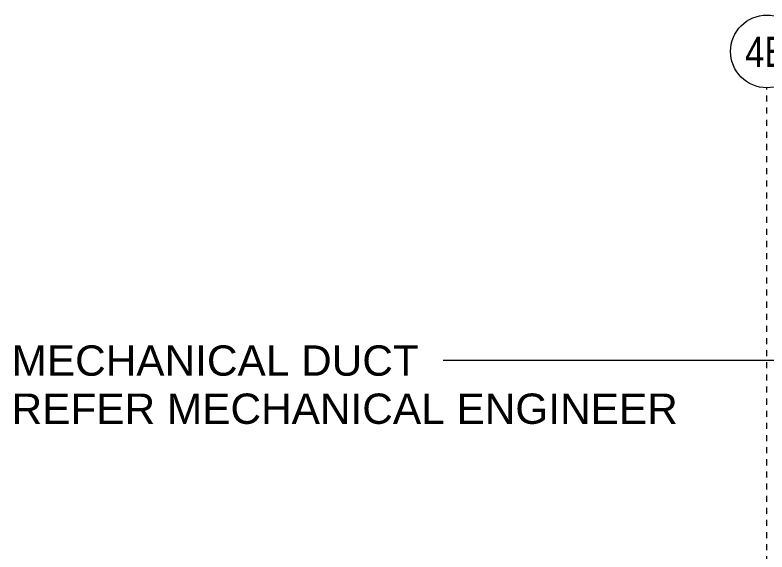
# Model space of a CAD drawing. Header units: metres. Extents: x 4238 to 4687, y -1 to 29.
# Drawn here: x 4449.76 to 4462.15, y 17.27 to 26.12 of the extents above; entities that cross this region are included whole.
import ezdxf

# ---------------------------------------------------------------- set-up
doc = ezdxf.new("R2010")
doc.units = ezdxf.units.M
doc.linetypes.add('Grid Line', pattern=[0.021, 0.012, -0.003, 0.003, -0.003])
for name, color, linetype, lineweight in [('G-ANNO-TEXT', 231, 'Continuous', 5), ('S-GRID', 1, 'Continuous', 5), ('S-GRID-IDEN', 1, 'Continuous', 5)]:
    doc.layers.add(name, color=color, linetype=linetype, lineweight=lineweight)
doc.styles.add('Arial', font='arial.ttf', dxfattribs={"height": 0.5})
doc.styles.add('Arial Narrow', font='ARIALN.TTF', dxfattribs={"height": 0.5})

# ---------------------------------------------------------------- blocks, each defined once
blk = doc.blocks.new('Grid - A1-3055139-SECTION - GRIDS B1-B2')
at = {"layer": 'S-GRID-IDEN'}
blk.add_circle((4461.206, 25.521), 0.6, dxfattribs=at)

msp = doc.modelspace()

# ---------------------------------------------------------------- linework, layer by layer
at = {"layer": 'G-ANNO-TEXT', "color": 7}
for p, q in [((4460.89, 20.4232), (4456.8121, 20.4232)), ((4476.0895, 20.4232), (4460.89, 20.4232))]:
    msp.add_line(p, q, dxfattribs=at)
at = {"layer": 'S-GRID', "linetype": 'Grid Line'}
msp.add_line((4462.1511, -0.3048), (4462.1511, 24.9213), dxfattribs=at)

# ---------------------------------------------------------------- block references
at = {"layer": 'S-GRID-IDEN'}
msp.add_blockref('Grid - A1-3055139-SECTION - GRIDS B1-B2', (0.9456, 0), dxfattribs=at)

# ---------------------------------------------------------------- texts
at = {"layer": 'G-ANNO-TEXT', "color": 7, "char_height": 0.5, "attachment_point": 1, "style": 'Arial'}
for s, insert, width in [('MECHANICAL DUCT ', (4449.6998, 20.6732), 8.353584), ('REFER MECHANICAL ENGINEER', (4449.6998, 19.8794), 13.259911)]:
    msp.add_mtext(s, dxfattribs=dict(at, insert=insert, width=width))
at = {"layer": 'S-GRID-IDEN', "insert": (4461.7919, 25.7623), "char_height": 0.5, "width": 0.849789, "attachment_point": 1, "style": 'Arial Narrow'}
msp.add_mtext('4B', dxfattribs=at)

doc.saveas('drawing.dxf')
